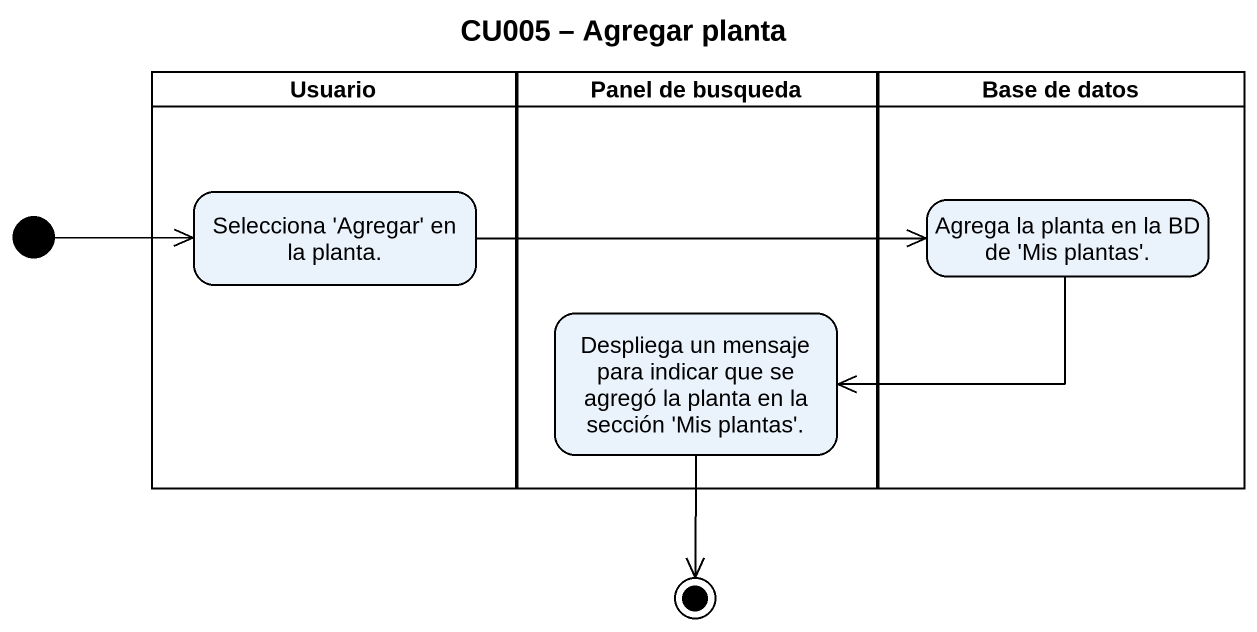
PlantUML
@startuml
title CU005 – Agregar planta
hide empty description
state Usuario <<partition>> {
  state "Selecciona 'Agregar' en la planta." as Selecciona_Agregar_en_la
}
state "Panel de busqueda" as Panel_de_busqueda <<partition>> {
  state "Despliega un mensaje para indicar que se agregó la planta en la sección 'Mis plantas'." as Despliega_un_mensaje_para
}
state "Base de datos" as Base_de_datos <<partition>> {
  state "Agrega la planta en la BD de 'Mis plantas'." as Agrega_la_planta_en_la_BD
}
state initial1 <<start>>
state final1 <<end>>
initial1 -right-> Selecciona_Agregar_en_la
Selecciona_Agregar_en_la -right-> Agrega_la_planta_en_la_BD
Agrega_la_planta_en_la_BD -left-> Despliega_un_mensaje_para
Despliega_un_mensaje_para --> final1
@enduml
